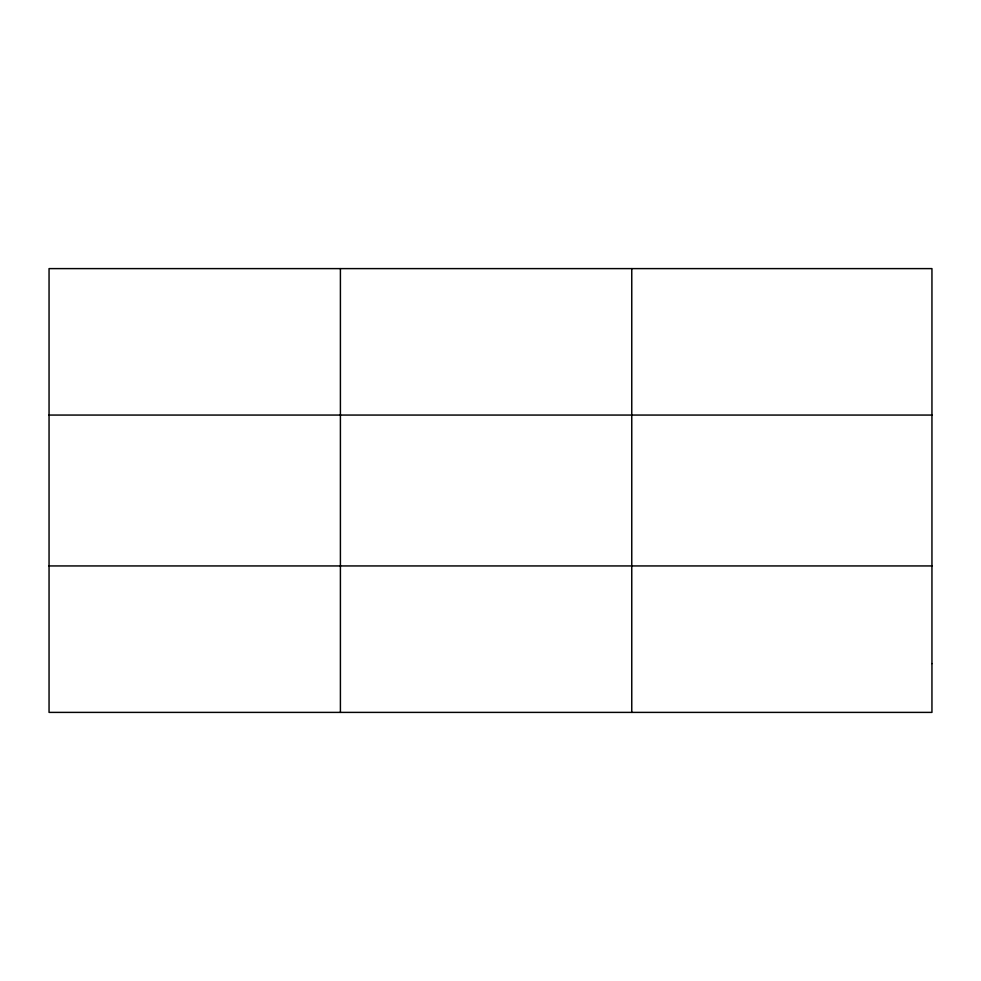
<?xml version="1.0" encoding="UTF-8"?>
<svg xmlns="http://www.w3.org/2000/svg" width="981" height="981" viewBox="0 0 981 981"><rect width="100%" height="100%" fill="white"/><g stroke="black" fill="none" stroke-linecap="round" stroke-linejoin="round"><path stroke-width="1.47" d="M340.407 712.39L340.407 268.61M631.764 712.39L631.764 268.61M49.05 415.061L931.95 415.061M49.05 565.939L931.95 565.939M931.95 663.573L931.95 712.39L49.05 712.39L49.05 268.61L931.95 268.61L931.95 663.573"/></g></svg>
